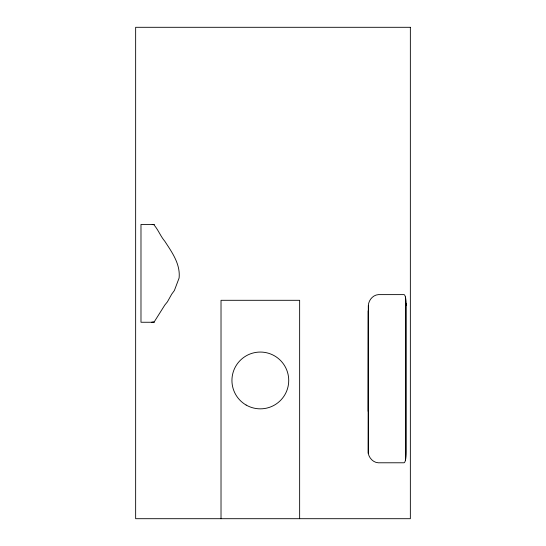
<?xml version="1.0" encoding="UTF-8"?>
<svg xmlns="http://www.w3.org/2000/svg" width="546" height="546" viewBox="0 0 546 546"><rect width="100%" height="100%" fill="white"/><g stroke="black" fill="none" stroke-linecap="round" stroke-linejoin="round"><path stroke-width="0.82" d="M406.244 303.358L406.244 451.87A10.927 2.225 -90 0 1 404.013 462.783L378.255 462.79C373.225 462.53 369.144 458.08 368.25 453.296L368.359 305.542C368.543 300.204 372.952 294.936 378.439 294.622L404.013 294.622A10.927 2.232 90 0 1 406.169 302.716L406.244 305.542M368.25 453.296L368.359 305.542M152.218 224.652L153.549 224.426C158.128 229.409 160.387 236.084 164.824 241.284C172.038 252.368 180.501 264.025 179.102 278.023L174.372 290.527L171.731 294.117L167.404 301.856L164.824 305.03L154.272 321.806L151.597 322.256M154.477 224.426L140.984 224.426L140.984 322.256L154.477 322.256M405.589 296.99L405.589 460.599M368.147 310.81L368.161 411.309M299.645 518.7L299.645 300.3L221.021 300.3L221.021 518.7M410.353 27.3L135.647 27.3L135.647 518.7L410.353 518.7L410.353 27.3M246.137 405.043A28.392 28.392 0 0 0 288.725 380.453A28.392 28.392 0 0 0 246.137 355.862A28.392 28.392 0 0 0 246.137 405.043"/></g></svg>
